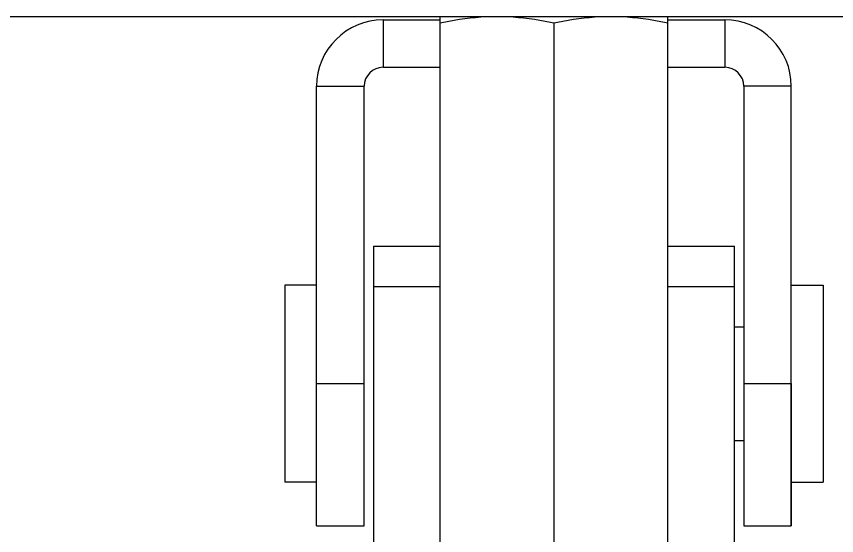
# Model space of a CAD drawing. Extents: x 27938 to 1507990, y 110129 to 923079.
# Drawn here: x 643438 to 644206, y 369051 to 369538 of the extents above; entities that cross this region are included whole.
import ezdxf

# ---------------------------------------------------------------- set-up
doc = ezdxf.new("R2010")
doc.units = 0
doc.header["$LTSCALE"] = 1000
doc.header["$MEASUREMENT"] = 0
doc.layers.add('BZ', color=2, linetype='Continuous')

msp = doc.modelspace()

# ---------------------------------------------------------------- linework, layer by layer
at = {"linetype": 'Continuous'}
for p, q in [((643781.25, 369534.64), (643781.25, 369490.15)), ((643781.25, 369534.64), (643834.63, 369534.64)), ((643834.63, 369004.08), (643834.63, 369537.93)), ((643834.63, 369537.93), (644048.17, 369537.93)), ((644048.17, 369004.08), (644048.17, 369537.93)), ((644048.17, 369534.64), (644101.56, 369534.64)), ((644101.56, 369534.64), (644101.56, 369490.15)), ((643941.4, 369531.92), (643941.4, 369010.09)), ((643781.25, 369490.15), (643834.63, 369490.15)), ((644048.17, 369490.15), (644101.56, 369490.15)), ((643718.96, 369059.9), (643718.96, 369472.36)), ((643718.96, 369472.36), (643763.45, 369472.36)), ((643763.45, 369182.03), (643763.45, 369472.36)), ((644119.35, 369472.36), (644119.35, 369059.9)), ((644163.84, 369472.36), (644119.35, 369472.36)), ((644163.84, 369059.9), (644163.84, 369472.36)), ((643772.35, 369322.37), (643772.35, 368979.45)), ((643772.35, 369322.37), (643834.63, 369322.37)), ((644048.17, 369322.37), (644110.45, 369322.37)), ((644110.45, 368979.45), (644110.45, 369322.38)), ((643718.96, 369285.82), (643689.17, 369285.82)), ((643772.35, 369284.58), (643834.63, 369284.58)), ((644048.17, 369284.58), (644110.45, 369284.58)), ((644163.84, 369285.82), (644193.63, 369285.82)), ((644110.45, 369246.74), (644119.35, 369246.74)), ((643718.96, 369193.36), (643763.45, 369193.36)), ((644119.35, 369193.36), (644163.84, 369193.36)), ((644163.84, 369193.36), (644163.84, 369059.9)), ((643763.45, 369093.06), (643763.45, 369182.03)), ((644110.45, 369139.97), (644119.35, 369139.97)), ((643718.96, 369100.89), (643689.17, 369100.89)), ((644163.84, 369100.89), (644193.63, 369100.89)), ((643763.45, 369059.9), (643763.45, 369093.06)), ((643718.96, 369059.9), (643763.45, 369059.9)), ((644119.35, 369059.9), (644163.84, 369059.9))]:
    msp.add_line(p, q, dxfattribs=at)
for p, q in [((643689.17, 369285.82), (643689.17, 369100.89)), ((644193.63, 369285.82), (644193.63, 369100.89))]:
    msp.add_line(p, q)
for centre, radius, start, end in [((643781.25, 369472.36), 62.28, 90, 180), ((644101.56, 369472.36), 62.28, 0, 90), ((643781.25, 369472.36), 17.79, 90, 180), ((644101.56, 369472.36), 17.79, 0, 90)]:
    msp.add_arc(centre, radius, start, end, dxfattribs=at)
for points, knots in [([(643834.63, 369531.92), (643839.03, 369532.84), (643856.63, 369536.21), (643874.59, 369537.93), (643888.02, 369537.93)], [0, 0, 0, 0, 0.250789, 1, 1, 1, 1]), ([(643888.02, 369537.93), (643901.44, 369537.93), (643919.4, 369536.21), (643937, 369532.84), (643941.4, 369531.92)], [0, 0, 0, 0, 0.749211, 1, 1, 1, 1]), ([(643941.4, 369531.92), (643945.8, 369532.84), (643963.4, 369536.21), (643981.36, 369537.93), (643994.79, 369537.93)], [0, 0, 0, 0, 0.250789, 1, 1, 1, 1]), ([(643994.79, 369537.93), (644008.21, 369537.93), (644026.17, 369536.21), (644043.77, 369532.84), (644048.17, 369531.92)], [0, 0, 0, 0, 0.749211, 1, 1, 1, 1])]:
    msp.add_open_spline(points, degree=3, knots=knots, dxfattribs=at)
at = {"layer": 'BZ'}
msp.add_line((636700.71, 369537.93), (651280.71, 369537.93), dxfattribs=at)

doc.saveas('drawing.dxf')
